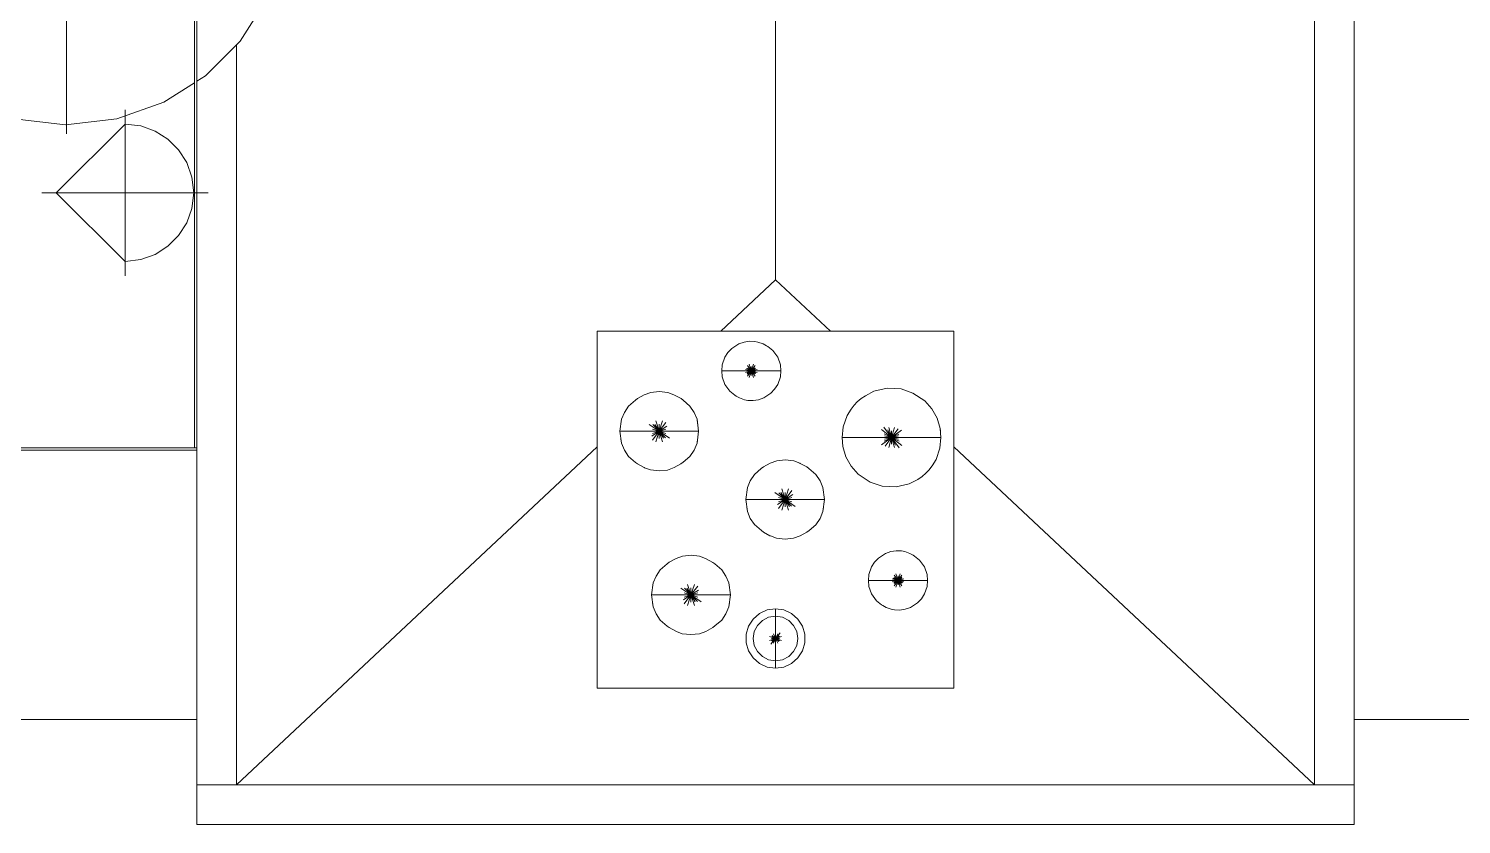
# Model space of a CAD drawing. Header units: inches. Extents: x -578 to 1873, y 397 to 1812.
# Drawn here: x -147.8 to 141.3, y 1320.8 to 1481.3 of the extents above; entities that cross this region are included whole.
import ezdxf

# ---------------------------------------------------------------- set-up
doc = ezdxf.new("R2010")
doc.units = ezdxf.units.IN
doc.header["$MEASUREMENT"] = 0
for name, color, linetype, lineweight in [('A-FLOR', 192, 'Continuous', 13), ('A-WALL', 113, 'Continuous', 13), ('E-LITE-EQPM', 33, 'Continuous', 9), ('L-PLNT', 71, 'Continuous', 9), ('L-SITE', 91, 'Continuous', 9)]:
    doc.layers.add(name, color=color, linetype=linetype, lineweight=lineweight)

# ---------------------------------------------------------------- blocks, each defined once
blk = doc.blocks.new('3D Cad File Example_dwg_RPC Shrub - Lupin 3_-10_-1394599-_3D_-2993-Level 1')
at = {"layer": 'L-PLNT'}
for p, q in [((0, 16.02), (0, 16.76)), ((0, 16.76), (0, 8.9)), ((0, 7.27), (0, 16.02)), ((0, 14.98), (0, 15.42)), ((0, 15.42), (0, 15.14)), ((0, 15.14), (0, 10.95)), ((0, 14.98), (0, 9.94)), ((0, 14.09), (0, 14.83)), ((0, 14.83), (0, 8.16)), ((0, 13.86), (-13.86, 0)), ((0, 9.19), (0, 14.09)), ((13.86, 0), (0, 13.86)), ((0, 8.14), (0, 10.95)), ((0, 9.87), (0, 10.08)), ((0, 10.08), (0, 8.9)), ((0, 8.16), (0, 9.94)), ((0, 9.52), (0, 9.9)), ((0, 9.9), (0, -10.1)), ((0, 9.87), (0, 9.48)), ((0, 7.12), (0, 9.64)), ((0, 9.59), (0, 9.64)), ((0, 9.59), (0, 9.51)), ((0, 9.52), (0, 9.19)), ((0, 9.51), (0, 9.39)), ((0, 9.48), (0, 6.82)), ((0, 9.39), (0, 9.26)), ((0, 9.26), (0, 9.12)), ((0, 9.19), (0, 8.88)), ((0, 8.9), (0, 9.19)), ((0, 8.34), (0, 9.14)), ((0, 9.14), (0, 7.56)), ((0, 9.12), (0, 9)), ((0, 8.9), (0, 9)), ((0, 8.88), (0, 8.58)), ((0, 8.58), (0, 8.27)), ((0, 7.8), (0, 8.34)), ((0, 6.82), (0, 8.3)), ((0, 8.2), (0, 8.3)), ((0, 8.27), (0, 7.94)), ((0, 8.2), (0, 8.08)), ((0, 7.56), (0, 8.14)), ((0, 8.08), (0, 7.95)), ((0, 7.95), (0, 7.81)), ((0, 7.94), (0, 7.56)), ((0, 7.81), (0, 7.7)), ((0, 7.48), (0, 7.8)), ((0, 7.61), (0, 7.7)), ((0, 7.56), (0, 7.61)), ((0, 7.41), (0, 7.56)), ((0, 7.43), (0, 7.56)), ((0, 7.48), (0, 7.41)), ((0, 7.43), (0, 7.32)), ((0, 6.38), (0, 7.42)), ((0, 7.41), (0, 7.42)), ((0, 6.82), (0, 7.41)), ((0, 7.32), (0, 7.24)), ((0, 7.27), (0, 7.12)), ((0, 7.24), (0, 7.17)), ((0, 7.17), (0, 7.11)), ((0, 7.11), (0, 7.05)), ((0, 7.05), (0, 6.97)), ((0, 6.97), (0, 6.38)), ((0, 6.82), (0, 5.93)), ((0, 3.56), (0, 5.93)), ((0, 5.19), (0, 5.34)), ((0, 4.3), (0, 5.34)), ((0, 5.19), (0, 4.3)), ((0, 4.3), (0, 3.56)), ((0, 4.3), (0, 3.71)), ((0, 3.11), (0, 3.71)), ((0, 2.04), (0, 3.39)), ((0, 3.39), (0, 3.2)), ((0, 3.2), (0, 2.37)), ((0, 2.22), (0, 3.11)), ((-13.86, 0), (-13.49, -3.17)), ((0, 2.37), (0, 2.22)), ((0, 2.04), (0, 2.22)), ((0, 2.22), (0, 0.84)), ((0, 1.04), (0, 1.48)), ((0, 1.48), (0, 0.12)), ((0, 1.04), (0, -1.33)), ((0, 0.84), (0, 0.21)), ((0, 0.12), (0, 0.21)), ((13.86, 0), (13.49, -3.17)), ((-16, 0), (-16.76, 0)), ((-16.76, 0), (-16.61, 0)), ((-8.9, 0), (-16.61, 0)), ((-16.45, 0), (-16.46, 0)), ((-16.46, 0), (-14.6, 0)), ((-16.45, 0), (-14.43, 0)), ((-16, 0), (-13.82, 0)), ((-14.6, 0), (-10.56, 0)), ((-8.01, 0), (-14.43, 0)), ((-10.38, 0), (-13.94, 0)), ((-13.94, 0), (-13.74, 0)), ((-13.74, 0), (-13.82, 0)), ((-13.79, 0), (-13.05, 0)), ((-13.79, 0), (-8.45, 0)), ((-13.05, 0), (-7.12, 0)), ((-8.75, 0), (-11.27, 0)), ((-11.27, 0), (-10.38, 0)), ((-7.86, 0), (-10.56, 0)), ((9.9, 0), (-10.1, 0)), ((-10.1, 0), (-8.33, 0)), ((-7.86, 0), (-9.79, 0)), ((-9.79, 0), (-9.7, 0)), ((-9.7, 0), (-9.54, 0)), ((-9.54, 0), (-9.33, 0)), ((-9.33, 0), (-9.09, 0)), ((-8.9, 0), (-9.19, 0)), ((-9.19, 0), (-8.01, 0)), ((-9.09, 0), (-8.85, 0)), ((-8.85, 0), (-8.63, 0)), ((-8.75, 0), (-8.36, 0)), ((-8.45, 0), (-8.63, 0)), ((-8.33, 0), (-8.36, 0)), ((-8.11, 0), (-8.16, 0)), ((-8.16, 0), (-5.91, 0)), ((-8.02, 0), (-8.11, 0)), ((-7.64, 0), (-8.02, 0)), ((-7.52, 0), (-7.64, 0)), ((-7.52, 0), (-7.41, 0)), ((-7.41, 0), (-4.6, 0)), ((-7.12, 0), (-6.97, 0)), ((-6.97, 0), (-6.11, 0)), ((-5.91, 0), (-6.11, 0)), ((-4.3, 0), (-5.04, 0)), ((-4.6, 0), (-5.04, 0)), ((-2.67, 0), (-4.3, 0)), ((-2.65, 0), (-3.78, 0)), ((-3.78, 0), (-3.74, 0)), ((-3.74, 0), (-3.14, 0)), ((-2.08, 0), (-3.14, 0)), ((-2.67, 0), (-2.37, 0)), ((-1.78, 0), (-2.65, 0)), ((-1.48, 0), (-2.37, 0)), ((-2.08, 0), (-1.78, 0)), ((-1.33, 0), (-1.48, 0)), ((1.04, 0), (-1.33, 0)), ((0, -1.33), (0, -1.48)), ((0, -1.48), (0, -2.37)), ((0, -2.08), (0, -1.78)), ((0, -1.78), (0, -2.65)), ((0, -2.08), (0, -3.14)), ((0, -2.67), (0, -2.37)), ((0, -2.65), (0, -3.78)), ((0, -2.67), (0, -4.3)), ((1.48, 0), (0.12, 0)), ((0.12, 0), (0.21, 0)), ((0.84, 0), (0.21, 0)), ((2.22, 0), (0.84, 0)), ((1.04, 0), (1.48, 0)), ((2.04, 0), (2.22, 0)), ((2.04, 0), (3.39, 0)), ((2.22, 0), (3.11, 0)), ((2.37, 0), (2.22, 0)), ((3.2, 0), (2.37, 0)), ((3.11, 0), (3.71, 0)), ((3.39, 0), (3.2, 0)), ((4.3, 0), (3.56, 0)), ((3.56, 0), (5.93, 0)), ((4.3, 0), (3.71, 0)), ((5.19, 0), (4.3, 0)), ((4.3, 0), (5.34, 0)), ((5.19, 0), (5.34, 0)), ((6.82, 0), (5.93, 0)), ((6.97, 0), (6.38, 0)), ((6.38, 0), (7.42, 0)), ((6.82, 0), (7.41, 0)), ((9.48, 0), (6.82, 0)), ((6.82, 0), (8.3, 0)), ((7.05, 0), (6.97, 0)), ((7.11, 0), (7.05, 0)), ((7.17, 0), (7.11, 0)), ((7.27, 0), (7.12, 0)), ((7.12, 0), (9.64, 0)), ((7.24, 0), (7.17, 0)), ((7.32, 0), (7.24, 0)), ((7.27, 0), (16.02, 0)), ((7.43, 0), (7.32, 0)), ((7.48, 0), (7.41, 0)), ((7.41, 0), (7.56, 0)), ((7.41, 0), (7.42, 0)), ((7.43, 0), (7.56, 0)), ((7.48, 0), (7.8, 0)), ((7.94, 0), (7.56, 0)), ((7.56, 0), (8.14, 0)), ((9.14, 0), (7.56, 0)), ((7.56, 0), (7.61, 0)), ((7.61, 0), (7.7, 0)), ((7.81, 0), (7.7, 0)), ((7.8, 0), (8.34, 0)), ((7.95, 0), (7.81, 0)), ((8.27, 0), (7.94, 0)), ((8.08, 0), (7.95, 0)), ((8.2, 0), (8.08, 0)), ((8.14, 0), (10.95, 0)), ((14.83, 0), (8.16, 0)), ((8.16, 0), (9.94, 0)), ((8.2, 0), (8.3, 0)), ((8.58, 0), (8.27, 0)), ((8.34, 0), (9.14, 0)), ((8.88, 0), (8.58, 0)), ((9.19, 0), (8.88, 0)), ((10.08, 0), (8.9, 0)), ((8.9, 0), (9, 0)), ((16.76, 0), (8.9, 0)), ((8.9, 0), (9.19, 0)), ((9.12, 0), (9, 0)), ((9.26, 0), (9.12, 0)), ((9.52, 0), (9.19, 0)), ((9.19, 0), (14.09, 0)), ((9.39, 0), (9.26, 0)), ((9.51, 0), (9.39, 0)), ((9.87, 0), (9.48, 0)), ((9.59, 0), (9.51, 0)), ((9.52, 0), (9.9, 0)), ((9.59, 0), (9.64, 0)), ((9.87, 0), (10.08, 0)), ((14.98, 0), (9.94, 0)), ((15.14, 0), (10.95, 0)), ((14.09, 0), (14.83, 0)), ((14.98, 0), (15.42, 0)), ((15.42, 0), (15.14, 0)), ((16.02, 0), (16.76, 0)), ((-13.49, -3.17), (-12.45, -6.09)), ((0, -3.74), (0, -3.14)), ((0, -3.78), (0, -3.74)), ((0, -4.3), (0, -5.04)), ((0, -7.41), (0, -4.6)), ((0, -4.6), (0, -5.04)), ((13.49, -3.17), (12.45, -6.09)), ((-12.45, -6.09), (-10.81, -8.66)), ((-10.81, -8.66), (-8.66, -10.81)), ((0, -8.16), (0, -5.91)), ((0, -5.91), (0, -6.11)), ((0, -6.97), (0, -6.11)), ((0, -7.12), (0, -6.97)), ((0, -13.05), (0, -7.12)), ((0, -7.52), (0, -7.41)), ((0, -7.52), (0, -7.64)), ((0, -7.64), (0, -8.02)), ((0, -7.86), (0, -9.79)), ((0, -7.86), (0, -10.56)), ((0, -9.19), (0, -8.01)), ((0, -8.01), (0, -14.43)), ((0, -8.02), (0, -8.11)), ((0, -8.11), (0, -8.16)), ((0, -10.1), (0, -8.33)), ((0, -8.33), (0, -8.36)), ((0, -8.75), (0, -8.36)), ((0, -13.79), (0, -8.45)), ((0, -8.45), (0, -8.63)), ((0, -8.85), (0, -8.63)), ((10.81, -8.66), (8.66, -10.81)), ((12.45, -6.09), (10.81, -8.66)), ((-8.66, -10.81), (-6.09, -12.45)), ((0, -8.75), (0, -11.27)), ((0, -9.09), (0, -8.85)), ((0, -8.9), (0, -9.19)), ((0, -8.9), (0, -16.61)), ((0, -9.33), (0, -9.09)), ((0, -9.54), (0, -9.33)), ((0, -9.7), (0, -9.54)), ((0, -9.79), (0, -9.7)), ((0, -11.27), (0, -10.38)), ((0, -10.38), (0, -13.94)), ((0, -14.6), (0, -10.56)), ((8.66, -10.81), (6.09, -12.45)), ((-6.09, -12.45), (-3.17, -13.49)), ((-3.17, -13.49), (0, -13.86)), ((0, -13.79), (0, -13.05)), ((0, -13.86), (3.17, -13.49)), ((0, -13.94), (0, -13.74)), ((0, -13.74), (0, -13.82)), ((0, -16), (0, -13.82)), ((0, -16.45), (0, -14.43)), ((3.17, -13.49), (6.09, -12.45)), ((0, -16.46), (0, -14.6)), ((0, -16), (0, -16.76)), ((0, -16.45), (0, -16.46)), ((0, -16.76), (0, -16.61))]:
    blk.add_line(p, q, dxfattribs=at)
blk = doc.blocks.new('3D Cad File Example_dwg_RPC Shrub - Prairie Dropseed 5_-0_-1394609-_3D_-2994-Level 1')
at = {"layer": 'L-PLNT'}
for p, q in [((0.21, 43.3), (0.21, 48.2)), ((0.21, 48.2), (0.21, 45.75)), ((0.21, 45.75), (0.21, 46.63)), ((0.21, 46.63), (0.21, 45.4)), ((0, 45.11), (-42.12, 2.99)), ((1.39, 43.96), (0, 45.11)), ((0.21, 45.4), (0.21, 45.05)), ((0.21, 45.05), (0.21, 42.68)), ((1.39, 43.96), (3.41, 42.14)), ((0.21, 43.3), (0.21, 42.97)), ((0.21, 42.97), (0.21, 42.16)), ((0.21, 42.68), (0.21, 40.52)), ((0.21, 42.16), (0.21, 41.42)), ((0.21, 41.05), (0.21, 41.72)), ((0.21, 41.72), (0.21, 37.72)), ((0.21, 41.42), (0.21, 41.16)), ((0.21, 41.02), (0.21, 41.16)), ((0.21, 41), (0.21, 41.05)), ((0.21, 41), (0.21, 41.02)), ((0.21, 40.52), (0.21, 25.32)), ((0.21, 40.34), (0.21, 40.48)), ((0.21, 40.48), (0.21, 40.35)), ((3.41, 42.14), (6.69, 39)), ((0.21, 40.35), (0.21, 40.17)), ((0.21, 40.34), (0.21, 39.39)), ((0.21, 40.17), (0.21, 39.05)), ((0.21, 39.39), (0.21, 36.64)), ((0.21, 39.05), (0.21, 38.67)), ((0.21, 38.67), (0.21, 37.67)), ((0.21, 27.71), (0.21, 37.72)), ((0.21, 37.67), (0.21, 26.56)), ((6.69, 39), (11.87, 33.88)), ((0.21, 36.64), (0.21, 36.45)), ((0.21, 36.45), (0.21, 25.14)), ((0.21, 32.44), (0.21, 32.89)), ((0.21, 32.89), (0.21, 32.86)), ((0.21, 32.86), (0.21, 32.61)), ((0.21, 32.61), (0.21, 31.74)), ((0.21, 32.27), (0.21, 32.44)), ((0.21, 32.27), (0.21, 29.95)), ((11.87, 33.88), (19.58, 26.11)), ((0.21, 31.74), (0.21, 29.84)), ((0.21, 29.81), (0.21, 30.69)), ((0.21, 30.69), (0.21, 30.09)), ((0.21, 30.09), (0.21, 29.5)), ((0.21, 29.95), (0.21, 29.81)), ((0.21, 29.81), (0.21, 29.84)), ((0.21, 29.81), (0.21, 25.75)), ((0.21, 29.5), (0.21, 27.8)), ((0.21, 27.8), (0.21, 27.71)), ((0.21, 26.56), (0.21, 12.37)), ((19.58, 26.11), (26, 19.57)), ((0.21, 19.83), (0.21, 25.96)), ((0.21, 25.96), (0.21, 25.26)), ((0.21, 25.75), (0.21, 20.66)), ((0.21, 25.32), (0.21, 23.73)), ((0.21, 25.26), (0.21, 23.48)), ((0.21, 25.14), (0.21, 23.16)), ((0.21, 23.16), (0.21, 23.73)), ((0.21, 22.65), (0.21, 23.48)), ((0.21, 21.86), (0.21, 22.65)), ((0.21, 22.17), (0.21, 22.18)), ((0.21, 22.18), (0.21, 22.15)), ((0.21, 22.1), (0.21, 22.17)), ((0.21, 22.15), (0.21, 22.07)), ((0.21, 21.98), (0.21, 22.1)), ((0.21, 22.07), (0.21, 21.82)), ((0.21, 21.81), (0.21, 21.98)), ((0.21, 21.13), (0.21, 21.86)), ((0.21, 21.82), (0.21, 21.38)), ((0.21, 20.63), (0.21, 21.81)), ((0.21, 21.38), (0.21, 20.82)), ((0.21, 20.45), (0.21, 21.13)), ((0.21, 20.82), (0.21, 20.23)), ((0.21, 20.66), (0.21, 19.18)), ((0.21, 17.73), (0.21, 20.63)), ((0.21, 19.83), (0.21, 20.45)), ((0.21, 20.23), (0.21, 19.7)), ((0.21, 19.7), (0.21, 19.32)), ((0.21, 18.95), (0.21, 19.65)), ((0.21, 19.65), (0.21, 18.08)), ((0.21, 19.18), (0.21, 19.32)), ((0.21, 19.15), (0.21, 19.3)), ((0.21, 19.3), (0.21, 19.13)), ((0.21, 19.15), (0.21, 18.25)), ((0.21, 19.13), (0.21, 16.8)), ((0.21, 18.91), (0.21, 18.95)), ((0.21, 17.73), (0.21, 18.91)), ((0.21, 18.08), (0.21, 18.25)), ((0.21, 17.55), (0.21, 17.81)), ((0.21, 17.81), (0.21, 17.3)), ((0.21, 17.47), (0.21, 17.73)), ((0.21, 14.05), (0.21, 17.73)), ((0.21, 16.2), (0.21, 17.55)), ((0.21, 17.47), (0.21, 15.37)), ((26.5, 19.06), (30.45, 15.04)), ((0.21, 17.3), (0.21, 14.11)), ((0.21, 16.8), (0.21, 16.15)), ((0.21, 16.15), (0.21, 16.2)), ((0.21, 16.15), (0.21, 15.46)), ((0.21, 16.15), (0.21, 12.18)), ((0.21, 15.97), (0.21, 12.88)), ((0.21, 15.97), (0.21, 12.83)), ((0.21, 15.46), (0.21, 15.37)), ((30.45, 15.04), (45.11, 0)), ((0.21, 14.11), (0.21, 13.87)), ((0.21, 13.87), (0.21, 14.05)), ((0.21, 12.88), (0.21, 12.3)), ((0.21, 12.83), (0.21, 12.36)), ((0.21, 12.4), (0.21, 12.45)), ((0.21, 12.45), (0.21, 12.27)), ((0.21, 12.4), (0.21, 12.3)), ((0.21, 12.3), (0.21, 12.38)), ((0.21, 12.38), (0.21, 12.31)), ((0.21, 12.37), (0.21, 7.11)), ((0.21, 12.36), (0.21, 12.15)), ((0.21, 11.42), (0.21, 12.31)), ((0.21, 12.3), (0.21, 9.84)), ((0.21, 12.09), (0.21, 12.3)), ((0.21, 12.15), (0.21, 12.3)), ((0.21, 12.27), (0.21, 11.94)), ((0.21, 12.18), (0.21, 11.95)), ((0.21, 12.09), (0.21, 11.83)), ((0.21, 11.95), (0.21, 10.62)), ((0.21, 11.94), (0.21, 11.42)), ((0.21, 11.83), (0.21, 11.53)), ((0.21, 11.53), (0.21, 10.9)), ((0.21, 10.9), (0.21, 10.37)), ((0.21, 10.62), (0.21, 10.21)), ((0.21, 10.37), (0.21, 10.09)), ((0.21, 10.21), (0.21, 9.67)), ((0.21, 10.09), (0.21, 7.92)), ((0.21, 9.84), (0.21, 9.09)), ((0.21, 9.67), (0.21, 9.32)), ((0.21, 9.32), (0.21, 8.8)), ((0.21, 9.09), (0.21, 8.66)), ((0.21, 8.66), (0.21, 8.8)), ((0.21, 8.62), (0.21, 8.75)), ((0.21, 8.75), (0.21, 8.47)), ((0.21, 7.44), (0.21, 8.62)), ((0.21, 8.47), (0.21, 6.13)), ((0.21, 7.92), (0.21, 7.98)), ((0.21, 7.98), (0.21, 7.92)), ((0.21, 6.61), (0.21, 7.92)), ((0.21, 7.92), (0.21, 7.43)), ((0.21, 7.92), (0.21, 7.79)), ((0.21, 7.79), (0.21, 7.46)), ((0.21, 7.46), (0.21, 6.19)), ((0.21, 7.44), (0.21, 7.43)), ((0.21, 3.16), (0.21, 7.11)), ((0.21, 6.61), (0.21, 3.48)), ((0.21, 6.19), (0.21, 5.96)), ((0.21, 5.99), (0.21, 6.13)), ((0.21, 5.96), (0.21, 5.99)), ((0.21, 3.48), (0.21, 0.71)), ((0.21, 3.16), (0.21, 3.11)), ((0.21, 3.11), (0.21, 2.97)), ((0.21, 2.97), (0.21, 2.3)), ((-42.12, 0.65), (-36.48, 0.65)), ((-42.12, 0.65), (-42, 0.65)), ((-42, 0.65), (-41.08, 0.65)), ((-41.08, 0.65), (-39.98, 0.65)), ((-39.98, 0.65), (-16.37, 0.65)), ((-38.23, 0.65), (-36.08, 0.65)), ((-38.23, 0.65), (-33.68, 0.65)), ((-37.18, 0.65), (-37.29, 0.65)), ((-37.29, 0.65), (-37.22, 0.65)), ((-37.22, 0.65), (-36.17, 0.65)), ((-37.09, 0.65), (-37.18, 0.65)), ((-37.18, 0.65), (-36.91, 0.65)), ((-37.18, 0.65), (-33.81, 0.65)), ((-37.09, 0.65), (-36.95, 0.65)), ((-36.95, 0.65), (-36.5, 0.65)), ((-36.91, 0.65), (-36.19, 0.65)), ((-36.5, 0.65), (-36.44, 0.65)), ((-36.44, 0.65), (-36.48, 0.65)), ((-36.19, 0.65), (-32.42, 0.65)), ((-35.96, 0.65), (-36.17, 0.65)), ((-36.08, 0.65), (-35.96, 0.65)), ((-27.72, 0.65), (-35.08, 0.65)), ((-32.98, 0.65), (-35.08, 0.65)), ((-33.81, 0.65), (-32.1, 0.65)), ((-33.68, 0.65), (-33.33, 0.65)), ((-32.91, 0.65), (-33.36, 0.65)), ((-33.36, 0.65), (-33.1, 0.65)), ((-33.33, 0.65), (-33.14, 0.65)), ((-33.25, 0.65), (-33.27, 0.65)), ((-33.27, 0.65), (-32.91, 0.65)), ((-33.25, 0.65), (-33.15, 0.65)), ((-33.15, 0.65), (-32.42, 0.65)), ((-33.14, 0.65), (-32.67, 0.65)), ((-33.1, 0.65), (-32.73, 0.65)), ((-26.5, 0.65), (-32.98, 0.65)), ((-32.73, 0.65), (-30.13, 0.65)), ((-29.65, 0.65), (-32.67, 0.65)), ((-32.42, 0.65), (-31.79, 0.65)), ((-32.42, 0.65), (-32.1, 0.65)), ((-31.79, 0.65), (-29.3, 0.65)), ((-30.13, 0.65), (-29.78, 0.65)), ((-29.78, 0.65), (-29.65, 0.65)), ((-29.3, 0.65), (-24.08, 0.65)), ((-27.72, 0.65), (-27.63, 0.65)), ((-27.63, 0.65), (-27.48, 0.65)), ((-27.48, 0.65), (-27.28, 0.65)), ((-27.28, 0.65), (-27.07, 0.65)), ((-27.07, 0.65), (-26.85, 0.65)), ((-26.85, 0.65), (-26.65, 0.65)), ((-26.65, 0.65), (-26.5, 0.65)), ((-24.08, 0.65), (-26.28, 0.65)), ((-26.25, 0.65), (-26.28, 0.65)), ((-26.25, 0.65), (-26.1, 0.65)), ((-26.1, 0.65), (-25.8, 0.65)), ((-21.07, 0.65), (-25.8, 0.65)), ((-24.98, 0.65), (-25.34, 0.65)), ((-25.34, 0.65), (-25.27, 0.65)), ((-25.27, 0.65), (-25.1, 0.65)), ((-25.1, 0.65), (-24.88, 0.65)), ((-24.98, 0.65), (-21.94, 0.65)), ((-24.88, 0.65), (-24.63, 0.65)), ((-24.63, 0.65), (-24.06, 0.65)), ((-23.52, 0.65), (-24.06, 0.65)), ((-23.52, 0.65), (-19.84, 0.65)), ((-21.94, 0.65), (-20.13, 0.65)), ((-21.02, 0.65), (-21.07, 0.65)), ((-20.19, 0.65), (-21.02, 0.65)), ((-20.13, 0.65), (-20.19, 0.65)), ((-19.78, 0.65), (-19.97, 0.65)), ((-19.97, 0.65), (-19.95, 0.65)), ((-19.95, 0.65), (-19.84, 0.65)), ((-19.84, 0.65), (-19.78, 0.65)), ((-19.84, 0.65), (-16.51, 0.65)), ((-15.46, 0.65), (-16.86, 0.65)), ((-16.48, 0.65), (-16.86, 0.65)), ((-16.51, 0.65), (-16.46, 0.65)), ((-16.46, 0.65), (-16.48, 0.65)), ((-10.85, 0.65), (-16.37, 0.65)), ((-15.07, 0.65), (-15.46, 0.65)), ((-14.81, 0.65), (-15.07, 0.65)), ((-14.81, 0.65), (-14.41, 0.65)), ((-14.41, 0.65), (-14.12, 0.65)), ((-14.12, 0.65), (-12.31, 0.65)), ((-12.31, 0.65), (-11.73, 0.65)), ((-11.26, 0.65), (-11.73, 0.65)), ((-9.51, 0.65), (-11.26, 0.65)), ((-9.86, 0.65), (-11.08, 0.65)), ((-11.08, 0.65), (-10.61, 0.65)), ((-10.75, 0.65), (-10.85, 0.65)), ((-10.58, 0.65), (-10.75, 0.65)), ((-10.61, 0.65), (-8.17, 0.65)), ((-10.38, 0.65), (-10.58, 0.65)), ((-10.14, 0.65), (-10.38, 0.65)), ((-9.88, 0.65), (-10.14, 0.65)), ((-9.62, 0.65), (-9.88, 0.65)), ((-9.86, 0.65), (-9.51, 0.65)), ((-9.35, 0.65), (-9.62, 0.65)), ((1.86, 0.65), (-9.35, 0.65)), ((-8.17, 0.65), (-4.78, 0.65)), ((-4.78, 0.65), (-3.75, 0.65)), ((-3.75, 0.65), (-3.28, 0.65)), ((-3.28, 0.65), (-3.03, 0.65)), ((-3.03, 0.65), (-2.57, 0.65)), ((-2.57, 0.65), (-1.8, 0.65)), ((-1.8, 0.65), (-1.63, 0.65)), ((-1.41, 0.65), (-1.63, 0.65)), ((-1.18, 0.65), (-1.41, 0.65)), ((-0.97, 0.65), (-1.18, 0.65)), ((-0.83, 0.65), (-0.97, 0.65)), ((-0.8, 0.65), (-0.92, 0.65)), ((-0.92, 0.65), (-0.6, 0.65)), ((-0.8, 0.65), (-0.83, 0.65)), ((-0.6, 0.65), (0.27, 0.65)), ((0.21, 2.3), (0.21, -8.92)), ((0.21, -0.16), (0.21, 0.71)), ((3.05, 0.65), (0.27, 0.65)), ((2.54, 0.65), (1.86, 0.65)), ((2.67, 0.65), (2.54, 0.65)), ((2.72, 0.65), (2.67, 0.65)), ((2.72, 0.65), (6.67, 0.65)), ((6.17, 0.65), (3.05, 0.65)), ((5.75, 0.65), (5.53, 0.65)), ((5.53, 0.65), (5.56, 0.65)), ((5.56, 0.65), (5.69, 0.65)), ((8.04, 0.65), (5.69, 0.65)), ((7.03, 0.65), (5.75, 0.65)), ((6.17, 0.65), (7.48, 0.65)), ((11.94, 0.65), (6.67, 0.65)), ((7.49, 0.65), (6.99, 0.65)), ((7.01, 0.65), (6.99, 0.65)), ((7.01, 0.65), (8.18, 0.65)), ((7.35, 0.65), (7.03, 0.65)), ((7.48, 0.65), (7.35, 0.65)), ((7.48, 0.65), (7.54, 0.65)), ((9.66, 0.65), (7.48, 0.65)), ((7.54, 0.65), (7.49, 0.65)), ((8.32, 0.65), (8.04, 0.65)), ((8.18, 0.65), (8.32, 0.65)), ((8.65, 0.65), (8.22, 0.65)), ((8.22, 0.65), (8.36, 0.65)), ((8.88, 0.65), (8.36, 0.65)), ((9.41, 0.65), (8.65, 0.65)), ((9.23, 0.65), (8.88, 0.65)), ((9.77, 0.65), (9.23, 0.65)), ((11.86, 0.65), (9.41, 0.65)), ((9.93, 0.65), (9.66, 0.65)), ((10.18, 0.65), (9.77, 0.65)), ((10.47, 0.65), (9.93, 0.65)), ((11.51, 0.65), (10.18, 0.65)), ((11.1, 0.65), (10.47, 0.65)), ((11.5, 0.65), (10.99, 0.65)), ((10.99, 0.65), (11.88, 0.65)), ((11.4, 0.65), (11.1, 0.65)), ((11.66, 0.65), (11.4, 0.65)), ((11.83, 0.65), (11.5, 0.65)), ((11.74, 0.65), (11.51, 0.65)), ((11.66, 0.65), (11.86, 0.65)), ((11.92, 0.65), (11.72, 0.65)), ((11.72, 0.65), (11.86, 0.65)), ((15.71, 0.65), (11.74, 0.65)), ((12.01, 0.65), (11.83, 0.65)), ((11.97, 0.65), (11.86, 0.65)), ((12.44, 0.65), (11.86, 0.65)), ((11.86, 0.65), (11.95, 0.65)), ((11.95, 0.65), (11.88, 0.65)), ((12.4, 0.65), (11.92, 0.65)), ((26.12, 0.65), (11.94, 0.65)), ((11.97, 0.65), (12.01, 0.65)), ((15.54, 0.65), (12.4, 0.65)), ((15.54, 0.65), (12.44, 0.65)), ((13.68, 0.65), (13.44, 0.65)), ((13.44, 0.65), (13.61, 0.65)), ((13.61, 0.65), (17.29, 0.65)), ((16.87, 0.65), (13.68, 0.65)), ((17.04, 0.65), (14.93, 0.65)), ((15.02, 0.65), (14.93, 0.65)), ((15.71, 0.65), (15.02, 0.65)), ((16.37, 0.65), (15.71, 0.65)), ((15.71, 0.65), (15.77, 0.65)), ((15.77, 0.65), (17.12, 0.65)), ((18.7, 0.65), (16.37, 0.65)), ((17.38, 0.65), (16.87, 0.65)), ((17.04, 0.65), (17.29, 0.65)), ((17.12, 0.65), (17.38, 0.65)), ((17.29, 0.65), (18.47, 0.65)), ((17.29, 0.65), (20.19, 0.65)), ((19.22, 0.65), (17.64, 0.65)), ((17.64, 0.65), (17.82, 0.65)), ((18.72, 0.65), (17.82, 0.65)), ((18.47, 0.65), (18.52, 0.65)), ((18.52, 0.65), (19.22, 0.65)), ((18.87, 0.65), (18.7, 0.65)), ((18.72, 0.65), (18.87, 0.65)), ((20.23, 0.65), (18.74, 0.65)), ((18.74, 0.65), (18.89, 0.65)), ((19.27, 0.65), (18.89, 0.65)), ((19.79, 0.65), (19.27, 0.65)), ((19.39, 0.65), (20.01, 0.65)), ((19.39, 0.65), (25.52, 0.65)), ((20.38, 0.65), (19.79, 0.65)), ((20.01, 0.65), (20.69, 0.65)), ((20.19, 0.65), (21.37, 0.65)), ((25.31, 0.65), (20.23, 0.65)), ((20.94, 0.65), (20.38, 0.65)), ((20.69, 0.65), (21.43, 0.65)), ((21.39, 0.65), (20.94, 0.65)), ((21.37, 0.65), (21.54, 0.65)), ((21.64, 0.65), (21.39, 0.65)), ((21.43, 0.65), (22.21, 0.65)), ((21.54, 0.65), (21.66, 0.65)), ((21.72, 0.65), (21.64, 0.65)), ((21.66, 0.65), (21.73, 0.65)), ((21.75, 0.65), (21.72, 0.65)), ((21.73, 0.65), (21.75, 0.65)), ((22.21, 0.65), (23.05, 0.65)), ((24.7, 0.65), (22.72, 0.65)), ((22.72, 0.65), (23.3, 0.65)), ((24.82, 0.65), (23.05, 0.65)), ((24.88, 0.65), (23.3, 0.65)), ((36.02, 0.65), (24.7, 0.65)), ((25.52, 0.65), (24.82, 0.65)), ((40.09, 0.65), (24.88, 0.65)), ((29.38, 0.65), (25.31, 0.65)), ((37.24, 0.65), (26.12, 0.65)), ((27.37, 0.65), (27.28, 0.65)), ((27.28, 0.65), (37.29, 0.65)), ((29.07, 0.65), (27.37, 0.65)), ((29.66, 0.65), (29.07, 0.65)), ((29.52, 0.65), (29.38, 0.65)), ((29.38, 0.65), (30.25, 0.65)), ((29.38, 0.65), (29.41, 0.65)), ((31.3, 0.65), (29.41, 0.65)), ((31.84, 0.65), (29.52, 0.65)), ((30.25, 0.65), (29.66, 0.65)), ((32.18, 0.65), (31.3, 0.65)), ((31.84, 0.65), (32, 0.65)), ((32, 0.65), (32.45, 0.65)), ((32.43, 0.65), (32.18, 0.65)), ((32.45, 0.65), (32.43, 0.65)), ((36.21, 0.65), (36.02, 0.65)), ((38.96, 0.65), (36.21, 0.65)), ((38.23, 0.65), (37.24, 0.65)), ((41.29, 0.65), (37.29, 0.65)), ((38.62, 0.65), (38.23, 0.65)), ((39.73, 0.65), (38.62, 0.65)), ((39.9, 0.65), (38.96, 0.65)), ((39.92, 0.65), (39.73, 0.65)), ((39.9, 0.65), (40.04, 0.65)), ((40.04, 0.65), (39.92, 0.65)), ((42.25, 0.65), (40.09, 0.65)), ((40.56, 0.65), (40.59, 0.65)), ((40.56, 0.65), (40.61, 0.65)), ((40.59, 0.65), (40.72, 0.65)), ((40.61, 0.65), (41.29, 0.65)), ((40.98, 0.65), (40.72, 0.65)), ((41.73, 0.65), (40.98, 0.65)), ((42.53, 0.65), (41.73, 0.65)), ((44.62, 0.65), (42.25, 0.65)), ((42.86, 0.65), (42.53, 0.65)), ((42.86, 0.65), (47.77, 0.65)), ((45.11, 0), (43.92, -10.34)), ((44.97, 0.65), (44.62, 0.65)), ((46.19, 0.65), (44.97, 0.65)), ((47.77, 0.65), (45.32, 0.65)), ((45.32, 0.65), (46.19, 0.65)), ((0.21, -0.49), (0.21, -0.16)), ((0.21, -0.37), (0.21, -0.49)), ((0.21, -0.37), (0.21, -0.4)), ((0.21, -0.4), (0.21, -0.54)), ((0.21, -0.54), (0.21, -0.74)), ((0.21, -0.74), (0.21, -0.98)), ((0.21, -0.98), (0.21, -1.2)), ((0.21, -1.37), (0.21, -1.2)), ((0.21, -2.13), (0.21, -1.37)), ((0.21, -2.59), (0.21, -2.13)), ((0.21, -2.84), (0.21, -2.59)), ((0.21, -3.31), (0.21, -2.84)), ((0.21, -4.34), (0.21, -3.31)), ((0.21, -7.73), (0.21, -4.34)), ((0.21, -10.18), (0.21, -7.73)), ((0.21, -8.92), (0.21, -9.18)), ((0.21, -9.42), (0.21, -9.07)), ((0.21, -9.07), (0.21, -10.82)), ((0.21, -9.18), (0.21, -9.45)), ((0.21, -9.42), (0.21, -10.65)), ((0.21, -9.45), (0.21, -9.71)), ((0.21, -9.71), (0.21, -9.94)), ((0.21, -9.94), (0.21, -10.15)), ((0.21, -10.15), (0.21, -10.31)), ((0.21, -10.65), (0.21, -10.18)), ((0.21, -10.31), (0.21, -10.42)), ((0.21, -10.42), (0.21, -15.93)), ((0.21, -10.82), (0.21, -11.29)), ((0.21, -11.87), (0.21, -11.29)), ((43.92, -10.34), (40.52, -19.83)), ((0.21, -13.68), (0.21, -11.87)), ((0.21, -13.98), (0.21, -13.68)), ((0.21, -14.37), (0.21, -13.98)), ((0.21, -14.37), (0.21, -14.63)), ((-42.12, -15.35), (-40.52, -19.83)), ((0.21, -14.63), (0.21, -15.03)), ((0.21, -15.03), (0.21, -16.43)), ((0.21, -39.55), (0.21, -15.93)), ((0.21, -16.08), (0.21, -16.02)), ((0.21, -16.02), (0.21, -16.04)), ((0.21, -16.04), (0.21, -16.43)), ((0.21, -19.41), (0.21, -16.08)), ((-40.52, -19.83), (-35.2, -28.21)), ((0.21, -19.41), (0.21, -19.34)), ((0.21, -19.34), (0.21, -19.53)), ((0.21, -23.08), (0.21, -19.41)), ((0.21, -19.52), (0.21, -19.41)), ((0.21, -19.53), (0.21, -19.52)), ((0.21, -21.51), (0.21, -19.7)), ((0.21, -19.7), (0.21, -19.76)), ((0.21, -19.76), (0.21, -20.58)), ((35.2, -28.21), (40.52, -19.83)), ((0.21, -20.58), (0.21, -20.63)), ((0.21, -20.63), (0.21, -25.36)), ((0.21, -24.55), (0.21, -21.51)), ((0.21, -23.08), (0.21, -23.63)), ((0.21, -24.19), (0.21, -23.63)), ((0.21, -28.86), (0.21, -23.64)), ((0.21, -23.64), (0.21, -25.84)), ((0.21, -24.45), (0.21, -24.19)), ((0.21, -24.67), (0.21, -24.45)), ((0.21, -24.55), (0.21, -24.91)), ((0.21, -24.84), (0.21, -24.67)), ((0.21, -24.91), (0.21, -24.84)), ((0.21, -25.67), (0.21, -25.36)), ((0.21, -25.82), (0.21, -25.67)), ((0.21, -25.82), (0.21, -25.84)), ((-35.2, -28.21), (-28.21, -35.2)), ((0.21, -26.22), (0.21, -26.06)), ((0.21, -26.06), (0.21, -32.54)), ((0.21, -26.41), (0.21, -26.22)), ((0.21, -26.63), (0.21, -26.41)), ((0.21, -26.85), (0.21, -26.63)), ((0.21, -27.05), (0.21, -26.85)), ((0.21, -27.2), (0.21, -27.05)), ((0.21, -27.29), (0.21, -27.2)), ((0.21, -27.29), (0.21, -34.64)), ((0.21, -31.35), (0.21, -28.86)), ((28.21, -35.2), (35.2, -28.21)), ((0.21, -29.35), (0.21, -29.21)), ((0.21, -29.21), (0.21, -32.23)), ((0.21, -29.7), (0.21, -29.35)), ((0.21, -32.3), (0.21, -29.7)), ((0.21, -31.98), (0.21, -31.35)), ((0.21, -31.98), (0.21, -31.67)), ((0.21, -33.37), (0.21, -31.67)), ((0.21, -32.72), (0.21, -31.98)), ((0.21, -35.76), (0.21, -31.98)), ((0.21, -32.71), (0.21, -32.23)), ((0.21, -32.67), (0.21, -32.3)), ((0.21, -32.83), (0.21, -32.48)), ((0.21, -32.48), (0.21, -32.93)), ((0.21, -32.54), (0.21, -34.64)), ((0.21, -32.93), (0.21, -32.67)), ((0.21, -32.89), (0.21, -32.71)), ((0.21, -32.81), (0.21, -32.72)), ((0.21, -32.81), (0.21, -32.83)), ((0.21, -33.24), (0.21, -32.89)), ((0.21, -37.8), (0.21, -33.24)), ((0.21, -36.75), (0.21, -33.37)), ((-28.21, -35.2), (-19.83, -40.52)), ((0.21, -35.64), (0.21, -35.52)), ((0.21, -35.52), (0.21, -35.73)), ((0.21, -37.8), (0.21, -35.64)), ((0.21, -36.79), (0.21, -35.73)), ((0.21, -36.47), (0.21, -35.76)), ((0.21, -36.06), (0.21, -36.01)), ((0.21, -36.01), (0.21, -36.05)), ((0.21, -42.35), (0.21, -36.05)), ((0.21, -36.52), (0.21, -36.06)), ((0.21, -36.75), (0.21, -36.47)), ((0.21, -36.66), (0.21, -36.52)), ((0.21, -36.66), (0.21, -36.75)), ((0.21, -36.75), (0.21, -36.85)), ((0.21, -36.85), (0.21, -36.79)), ((19.83, -40.52), (26, -36.6)), ((26.5, -36.28), (28.21, -35.2)), ((0.21, -40.65), (0.21, -39.55)), ((-19.83, -40.52), (-10.34, -43.92)), ((0.21, -41.56), (0.21, -40.65)), ((0.21, -42.31), (0.21, -41.56)), ((0.21, -42.57), (0.21, -42.18)), ((0.21, -42.18), (0.21, -42.32)), ((0.21, -44.28), (0.21, -42.31)), ((0.21, -42.32), (0.21, -42.35)), ((0.21, -42.95), (0.21, -42.57)), ((0.21, -43.35), (0.21, -42.95)), ((0.21, -45.33), (0.21, -43.35)), ((10.34, -43.92), (19.83, -40.52)), ((-10.34, -43.92), (0, -45.11)), ((0, -45.11), (10.34, -43.92)), ((0.21, -46.36), (0.21, -44.28)), ((0.21, -46.03), (0.21, -45.33)), ((0.21, -46.73), (0.21, -46.03)), ((0.21, -46.7), (0.21, -46.36)), ((0.21, -46.7), (0.21, -46.91)), ((0.21, -46.73), (0.21, -46.85)), ((0.21, -46.85), (0.21, -46.91))]:
    blk.add_line(p, q, dxfattribs=at)
blk = doc.blocks.new('3D Cad File Example_dwg_Sculpture - 12 D x 10 H-1407578-_3D_-2996-Level 1')
at = {"layer": 'L-SITE'}
for p, q in [((-2.52, 5.44), (-1.46, 5.82)), ((-1.46, 5.82), (-0.39, 5.98)), ((-0.39, 5.98), (0.69, 5.95)), ((1.35, 5.82), (0.69, 5.95)), ((1.35, 5.82), (2.39, 5.46)), ((-5.34, 2.73), (-4.72, 3.7)), ((-3.94, 4.51), (-4.72, 3.7)), ((-3.94, 4.51), (-3.32, 4.92)), ((-2.52, 5.44), (-3.32, 4.92)), ((3.07, 5.08), (2.39, 5.46)), ((3.07, 5.08), (3.32, 4.92)), ((4.35, 4.12), (3.32, 4.92)), ((5.34, 2.73), (4.35, 4.12)), ((-5.94, 0), (-5.87, 1.22)), ((-5.94, 0), (-5.87, -1.22)), ((-5.94, 0), (-5.46, 0)), ((-5.89, 0.96), (-5.87, 1.22)), ((-5.87, 1.22), (-5.34, 2.73)), ((-4.53, 0), (-5.46, 0)), ((-4.53, 0), (-3.24, 0)), ((-3.24, 0), (-1.69, 0)), ((0, 0), (-1.69, 0)), ((0, 0), (-1.17, 0.3)), ((0, 0), (-1.17, -0.3)), ((0, 0), (-0.95, 0.46)), ((0, 0), (-0.85, -0.42)), ((0, 0), (-0.8, -0.64)), ((0, 0), (-0.79, 1.1)), ((0, 0), (-0.79, -1.1)), ((0, 0), (-0.76, 0.57)), ((0, 0), (-0.43, 1.34)), ((0, 0), (-0.43, -1.34)), ((0.43, 1.34), (0, 0)), ((0.79, 1.1), (0, 0)), ((0, 0.91), (0, 0)), ((0.8, 0.64), (0, 0)), ((0, 0), (0.85, 0.42)), ((1.17, 0.3), (0, 0)), ((0, 0), (1.69, 0)), ((0, 0), (0, -0.91)), ((0, 0), (0.43, -1.34)), ((0, 0), (0.76, -0.57)), ((0, 0), (0.95, -0.46)), ((0, 0), (0.79, -1.1)), ((0, 0), (1.17, -0.3)), ((1.69, 0), (3.24, 0)), ((3.24, 0), (4.53, 0)), ((5.46, 0), (4.53, 0)), ((5.87, 1.22), (5.34, 2.73)), ((5.46, 0), (5.94, 0)), ((5.89, 0.96), (5.87, 1.22)), ((5.94, 0), (5.87, 1.22)), ((5.94, 0), (5.87, -1.22)), ((-5.89, -0.96), (-5.87, -1.22)), ((-5.87, -1.22), (-5.34, -2.73)), ((-5.34, -2.73), (-4.35, -4.12)), ((5.34, -2.73), (4.72, -3.7)), ((5.87, -1.22), (5.34, -2.73)), ((5.89, -0.96), (5.87, -1.22)), ((-4.35, -4.12), (-3.32, -4.92)), ((-3.07, -5.08), (-3.32, -4.92)), ((-3.07, -5.08), (-2.39, -5.46)), ((-1.35, -5.82), (-2.39, -5.46)), ((2.52, -5.44), (1.46, -5.82)), ((2.52, -5.44), (3.32, -4.92)), ((3.94, -4.51), (3.32, -4.92)), ((3.94, -4.51), (4.72, -3.7)), ((-1.35, -5.82), (-0.69, -5.95)), ((0.39, -5.98), (-0.69, -5.95)), ((1.46, -5.82), (0.39, -5.98))]:
    blk.add_line(p, q, dxfattribs=at)
blk = doc.blocks.new('3D Cad File Example_dwg_Sculpture - 20 D x 22 H-1407576-_3D_-2997-Level 1')
at = {"layer": 'L-SITE'}
for p, q in [((-5.27, 8.44), (-3.58, 9.32)), ((-0.91, 9.96), (-3.58, 9.32)), ((-0.91, 9.96), (1.92, 9.81)), ((4.29, 8.98), (1.92, 9.81)), ((4.29, 8.98), (6.74, 7.37)), ((-8.18, 5.71), (-7.52, 6.56)), ((-6.91, 7.18), (-7.52, 6.56)), ((-6.91, 7.18), (-6.14, 7.87)), ((-5.27, 8.44), (-6.14, 7.87)), ((6.74, 7.37), (8.13, 5.81)), ((9.21, 3.9), (8.13, 5.81)), ((-9.77, 2.15), (-8.97, 4.41)), ((-8.18, 5.71), (-8.97, 4.41)), ((9.21, 3.9), (9.83, 1.82)), ((-9.95, 0), (-9.77, 2.15)), ((-9.95, 0), (-9.83, -1.82)), ((-9.51, 0), (-9.95, 0)), ((-9.82, 1.5), (-9.77, 2.15)), ((-9.51, 0), (-8.66, 0)), ((-8.66, 0), (-7.43, 0)), ((-7.43, 0), (-5.88, 0)), ((-5.88, 0), (-4.07, 0)), ((-2.08, 0), (-4.07, 0)), ((0, 0), (-2.08, 0)), ((0, 0), (-2.04, 1.64)), ((0, 0), (-2.03, -1.46)), ((0, 0), (-1.53, 2.1)), ((0, 0), (-1.51, 0.73)), ((0, 0), (-1.48, -0.71)), ((0, 0), (-1.41, 0.36)), ((0, 0), (-1.41, -0.36)), ((0, 0), (-1.3, -1.72)), ((0, 0), (-0.78, 1.53)), ((0, 0), (-0.58, 2.01)), ((0, 0), (-0.58, -2.01)), ((0, 0), (0.58, 2.01)), ((0, 0), (1.3, 1.72)), ((2.03, 1.46), (0, 0)), ((0, 0), (0, 1.32)), ((0, 0), (1.48, 0.71)), ((1.41, 0.36), (0, 0)), ((2.08, 0), (0, 0)), ((0, 0), (0, -1.32)), ((0, 0), (1.53, -2.1)), ((0, 0), (2.04, -1.64)), ((0, 0), (0.58, -2.01)), ((0, 0), (0.78, -1.53)), ((0, 0), (1.41, -0.36)), ((0, 0), (1.51, -0.73)), ((4.07, 0), (2.08, 0)), ((4.07, 0), (5.88, 0)), ((7.43, 0), (5.88, 0)), ((7.43, 0), (8.66, 0)), ((8.66, 0), (9.51, 0)), ((9.51, 0), (9.95, 0)), ((9.95, 0), (9.77, -2.15)), ((9.86, 1.4), (9.83, 1.82)), ((9.83, 1.82), (9.95, 0)), ((-9.86, -1.4), (-9.83, -1.82)), ((-9.21, -3.9), (-9.83, -1.82)), ((9.77, -2.15), (8.97, -4.41)), ((9.82, -1.5), (9.77, -2.15)), ((-9.21, -3.9), (-8.13, -5.81)), ((8.18, -5.71), (7.52, -6.56)), ((8.18, -5.71), (8.97, -4.41)), ((-6.74, -7.37), (-8.13, -5.81)), ((-4.29, -8.98), (-6.74, -7.37)), ((5.27, -8.44), (3.58, -9.32)), ((5.27, -8.44), (6.14, -7.87)), ((6.91, -7.18), (6.14, -7.87)), ((6.91, -7.18), (7.52, -6.56)), ((-4.29, -8.98), (-1.92, -9.81)), ((0.91, -9.96), (-1.92, -9.81)), ((0.91, -9.96), (3.58, -9.32))]:
    blk.add_line(p, q, dxfattribs=at)
blk = doc.blocks.new('3D Cad File Example_dwg_Sculpture - 16 D x 16 H-1407580-_3D_-2998-Level 1')
at = {"layer": 'L-SITE'}
for p, q in [((-6.19, 5.07), (-4.81, 6.26)), ((-4.38, 6.59), (-4.81, 6.26)), ((-4.38, 6.59), (-3.01, 7.34)), ((-3.01, 7.34), (-1.7, 7.82)), ((-1.7, 7.82), (0.02, 8)), ((1.75, 7.81), (0.02, 8)), ((2.95, 7.35), (1.75, 7.81)), ((2.95, 7.35), (3.06, 7.3)), ((4.4, 6.58), (3.06, 7.3)), ((4.4, 6.58), (4.8, 6.27)), ((6.19, 5.06), (4.8, 6.27)), ((-7.63, 2.42), (-7.03, 3.81)), ((-6.19, 5.07), (-7.03, 3.81)), ((6.19, 5.06), (7.03, 3.81)), ((7.63, 2.42), (7.03, 3.81)), ((-7.94, 0), (-7.63, 2.42)), ((-7.94, 0), (-7.63, -2.42)), ((-7.48, 0), (-7.94, 0)), ((-7.75, 1.5), (-7.63, 2.42)), ((-7.48, 0), (-6.58, 0)), ((-6.58, 0), (-5.3, 0)), ((-3.72, 0), (-5.3, 0)), ((-3.72, 0), (-1.91, 0)), ((0, 0), (-2.05, 1.4)), ((0, 0), (-1.91, 0)), ((0, 0), (-1.52, -1)), ((0, 0), (-1.36, 0.44)), ((0, 0), (-1.36, -1.8)), ((0, 0), (-1.35, -0.43)), ((0, 0), (-1.3, 1.34)), ((0, 0), (-0.87, 1.4)), ((0, 0), (-0.68, 2.14)), ((0, 0), (-0.68, -2.14)), ((0, 0), (0.68, 2.14)), ((0, 0), (1.36, 1.8)), ((0, 0), (0, 1.45)), ((0, 0), (1.52, 1)), ((1.35, 0.43), (0, 0)), ((1.91, 0), (0, 0)), ((0, 0), (0.68, -2.14)), ((0, 0), (0, -1.45)), ((0, 0), (2.05, -1.4)), ((0, 0), (0.87, -1.4)), ((0, 0), (1.36, -0.44)), ((0, 0), (1.3, -1.34)), ((1.91, 0), (3.72, 0)), ((5.3, 0), (3.72, 0)), ((6.58, 0), (5.3, 0)), ((6.58, 0), (7.48, 0)), ((7.48, 0), (7.94, 0)), ((7.63, 2.42), (7.75, 1.5)), ((7.63, 2.42), (7.94, 0)), ((7.94, 0), (7.63, -2.42)), ((-7.75, -1.5), (-7.63, -2.42)), ((-7.63, -2.42), (-7.03, -3.81)), ((7.63, -2.42), (7.03, -3.81)), ((7.75, -1.5), (7.63, -2.42)), ((-6.19, -5.06), (-7.03, -3.81)), ((-6.19, -5.06), (-4.8, -6.27)), ((6.19, -5.07), (4.81, -6.26)), ((6.19, -5.07), (7.03, -3.81)), ((-4.4, -6.58), (-4.8, -6.27)), ((-4.4, -6.58), (-3.06, -7.3)), ((-2.95, -7.35), (-3.06, -7.3)), ((-2.95, -7.35), (-1.75, -7.81)), ((-1.75, -7.81), (-0.02, -8)), ((1.7, -7.82), (-0.02, -8)), ((3.01, -7.34), (1.7, -7.82)), ((4.38, -6.59), (3.01, -7.34)), ((4.38, -6.59), (4.81, -6.26))]:
    blk.add_line(p, q, dxfattribs=at)
blk = doc.blocks.new('3D Cad File Example_dwg_Bollard Light - Incandescent - 120V-2052859-_3D_-3531-Level 1')
at = {"layer": 'E-LITE-EQPM'}
for p, q in [((-7.74, 0.55), (-9.03, -0.57)), ((-6.19, 1.26), (-7.74, 0.55)), ((-6.19, 1.26), (-4.5, 1.5)), ((-4.5, 0), (-5.89, -0.22)), ((-4.5, 0), (-5.89, -0.22)), ((-4.5, 1.5), (-2.81, 1.26)), ((-4.5, 0), (-4.5, 1.5)), ((-4.5, 0), (-3.11, -0.22)), ((-4.5, 0), (-4.5, -0.22)), ((-4.5, 0), (-3.11, -0.22)), ((-1.26, 0.55), (-2.81, 1.26)), ((0.03, -0.57), (-1.26, 0.55)), ((-10.44, -3.65), (-9.96, -2.01)), ((-9.03, -0.57), (-9.96, -2.01)), ((-8.14, -1.85), (-8.78, -3.11)), ((-8.14, -1.85), (-8.78, -3.11)), ((-8.14, -1.85), (-7.15, -0.86)), ((-8.14, -1.85), (-7.15, -0.86)), ((-5.89, -0.22), (-7.15, -0.86)), ((-5.89, -0.22), (-7.15, -0.86)), ((-4.5, -0.86), (-4.5, -0.22)), ((-4.5, -0.86), (-4.5, -1.85)), ((-4.5, -3.11), (-4.5, -1.85)), ((-1.85, -0.86), (-3.11, -0.22)), ((-1.85, -0.86), (-3.11, -0.22)), ((-0.86, -1.85), (-1.85, -0.86)), ((-0.86, -1.85), (-1.85, -0.86)), ((-0.22, -3.11), (-0.86, -1.85)), ((-0.22, -3.11), (-0.86, -1.85)), ((0.96, -2.01), (0.03, -0.57)), ((1.44, -3.65), (0.96, -2.01)), ((-10.44, -5.35), (-10.44, -3.65)), ((-9.96, -6.99), (-10.44, -5.35)), ((-8.78, -3.11), (-9, -4.5)), ((-8.78, -3.11), (-9, -4.5)), ((-9, -4.5), (-8.78, -5.89)), ((-9, -4.5), (-8.78, -5.89)), ((-4.5, -4.5), (-5.7, -4.12)), ((-4.5, -4.5), (-5.7, -4.88)), ((-4.5, -4.5), (-5.42, -5.67)), ((-4.5, -4.5), (-5.31, -4.5)), ((-4.5, -4.5), (-5.29, -4.96)), ((-4.5, -4.5), (-5.28, -4.04)), ((-4.5, -4.5), (-5.15, -3.9)), ((-4.5, -4.5), (-5.15, -5.1)), ((-4.5, -4.5), (-4.94, -3.58)), ((-4.5, -4.5), (-4.94, -5.42)), ((-4.5, -4.5), (-4.5, -3.11)), ((-4.5, -4.5), (-3.58, -3.33)), ((-4.5, -4.5), (-4.06, -3.58)), ((-4.5, -4.5), (-3.85, -3.9)), ((-4.5, -4.5), (-3.71, -4.04)), ((-4.5, -4.5), (-3.3, -4.12)), ((-4.5, -4.5), (-4.5, -5.89)), ((-4.5, -4.5), (-3.69, -4.5)), ((-4.5, -4.5), (-3.72, -4.96)), ((-4.5, -4.5), (-3.3, -4.88)), ((-4.5, -4.5), (-4.06, -5.42)), ((-4.5, -4.5), (-3.85, -5.1)), ((0, -4.5), (-0.22, -3.11)), ((0, -4.5), (-0.22, -3.11)), ((-0.22, -5.89), (0, -4.5)), ((-0.22, -5.89), (0, -4.5)), ((0.96, -6.99), (1.44, -5.35)), ((1.44, -5.35), (1.44, -3.65)), ((-9.03, -8.43), (-9.96, -6.99)), ((-7.74, -9.55), (-9.03, -8.43)), ((-8.14, -7.15), (-8.78, -5.89)), ((-8.14, -7.15), (-8.78, -5.89)), ((-8.14, -7.15), (-7.15, -8.14)), ((-8.14, -7.15), (-7.15, -8.14)), ((-7.15, -8.14), (-5.89, -8.78)), ((-7.15, -8.14), (-5.89, -8.78)), ((-4.5, -7.15), (-4.5, -5.89)), ((-4.5, -8.14), (-4.5, -7.15)), ((-4.5, -8.78), (-4.5, -8.14)), ((-3.11, -8.78), (-1.85, -8.14)), ((-3.11, -8.78), (-1.85, -8.14)), ((-0.86, -7.15), (-1.85, -8.14)), ((-0.86, -7.15), (-1.85, -8.14)), ((0.03, -8.43), (-1.26, -9.55)), ((-0.86, -7.15), (-0.22, -5.89)), ((-0.86, -7.15), (-0.22, -5.89)), ((0.03, -8.43), (0.96, -6.99)), ((-6.19, -10.26), (-7.74, -9.55)), ((-4.5, -10.5), (-6.19, -10.26)), ((-4.5, -9), (-5.89, -8.78)), ((-4.5, -9), (-5.89, -8.78)), ((-4.5, -9), (-3.11, -8.78)), ((-4.5, -8.78), (-4.5, -9)), ((-4.5, -9), (-3.11, -8.78)), ((-4.5, -9), (-4.5, -10.5)), ((-4.5, -10.5), (-2.81, -10.26)), ((-2.81, -10.26), (-1.26, -9.55))]:
    blk.add_line(p, q, dxfattribs=at)
blk = doc.blocks.new('3D Cad File Example_dwg-2744-Level 1')
at = {"layer": 'A-FLOR'}
for p, q in [((-778, 159), (-778, 469)), ((-786, 444), (-786, 159)), ((-786, 159), (-786, 444)), ((-778, 172.13), (-778, 434.12)), ((-894.75, 260.86), (-894.75, 400.41)), ((-1003.5, 159), (-1003.5, 308.35)), ((-1003.5, 159), (-1003.5, 308.35)), ((-905.81, 250.5), (-894.75, 260.86)), ((-883.69, 250.5), (-894.75, 260.86)), ((-930.75, 178.5), (-930.75, 250.5)), ((-930.75, 250.5), (-858.75, 250.5)), ((-858.75, 178.5), (-858.75, 250.5)), ((-1011.5, 172.13), (-1011.5, 226.5)), ((-1011.5, 159), (-1011.5, 226.5)), ((-1003.5, 159), (-930.75, 227.14)), ((-786, 159), (-858.75, 227.14)), ((-930.75, 178.5), (-858.75, 178.5)), ((-1149.5, 172.13), (-1011.5, 172.13)), ((-1149.5, 172.13), (-1011.5, 172.13)), ((-1011.5, 172.13), (-1011.5, 151)), ((-778, 172.13), (-778, 151)), ((-544, 172.13), (-778, 172.13)), ((-544, 172.13), (-778, 172.13)), ((-1011.5, 151), (-1011.5, 159)), ((-778, 159), (-1011.5, 159)), ((-1011.5, 159), (-1003.5, 159)), ((-1003.5, 159), (-786, 159)), ((-778, 159), (-786, 159)), ((-778, 151), (-778, 159)), ((-1011.5, 151), (-778, 151)), ((-1011.5, 151), (-778, 151))]:
    blk.add_line(p, q, dxfattribs=at)
at = {"layer": 'A-WALL'}
for p, q in [((-1012, 227), (-1012, 416.38)), ((-1011.5, 227), (-1011.5, 416.87)), ((-1101, 227), (-1012, 227)), ((-1101, 226.5), (-1011.5, 226.5)), ((-1012, 227), (-1011.5, 227)), ((-1012, 227), (-1011.5, 227)), ((-1011.5, 226.5), (-1011.5, 227))]:
    blk.add_line(p, q, dxfattribs=at)
for name, p in [('3D Cad File Example_dwg_RPC Shrub - Prairie Dropseed 5_-0_-1394609-_3D_-2994-Level 1', (-1038, 337.25)), ('3D Cad File Example_dwg_Sculpture - 12 D x 10 H-1407578-_3D_-2996-Level 1', (-899.65, 242.5)), ('3D Cad File Example_dwg_Sculpture - 16 D x 16 H-1407580-_3D_-2998-Level 1', (-918.22, 230.31)), ('3D Cad File Example_dwg_Sculpture - 20 D x 22 H-1407576-_3D_-2997-Level 1', (-871.34, 229.05)), ('3D Cad File Example_dwg_Sculpture - 16 D x 16 H-1407580-_3D_-2998-Level 1', (-892.81, 216.53)), ('3D Cad File Example_dwg_Sculpture - 16 D x 16 H-1407580-_3D_-2998-Level 1', (-911.81, 197.28)), ('3D Cad File Example_dwg_Sculpture - 12 D x 10 H-1407578-_3D_-2996-Level 1', (-870.04, 200.21)), ('3D Cad File Example_dwg_Bollard Light - Incandescent - 120V-2052859-_3D_-3531-Level 1', (-890.25, 193))]:
    blk.add_blockref(name, p)
at = {"rotation": 89.9999999999999}
blk.add_blockref('3D Cad File Example_dwg_RPC Shrub - Lupin 3_-10_-1394599-_3D_-2993-Level 1', (-1026, 278.44), dxfattribs=at)

msp = doc.modelspace()

# ---------------------------------------------------------------- block references
at = {"layer": 'A-WALL', "color": 30, "lineweight": 9}
msp.add_blockref('3D Cad File Example_dwg-2744-Level 1', (897.69, 1169.79), dxfattribs=at)

doc.saveas('drawing.dxf')
